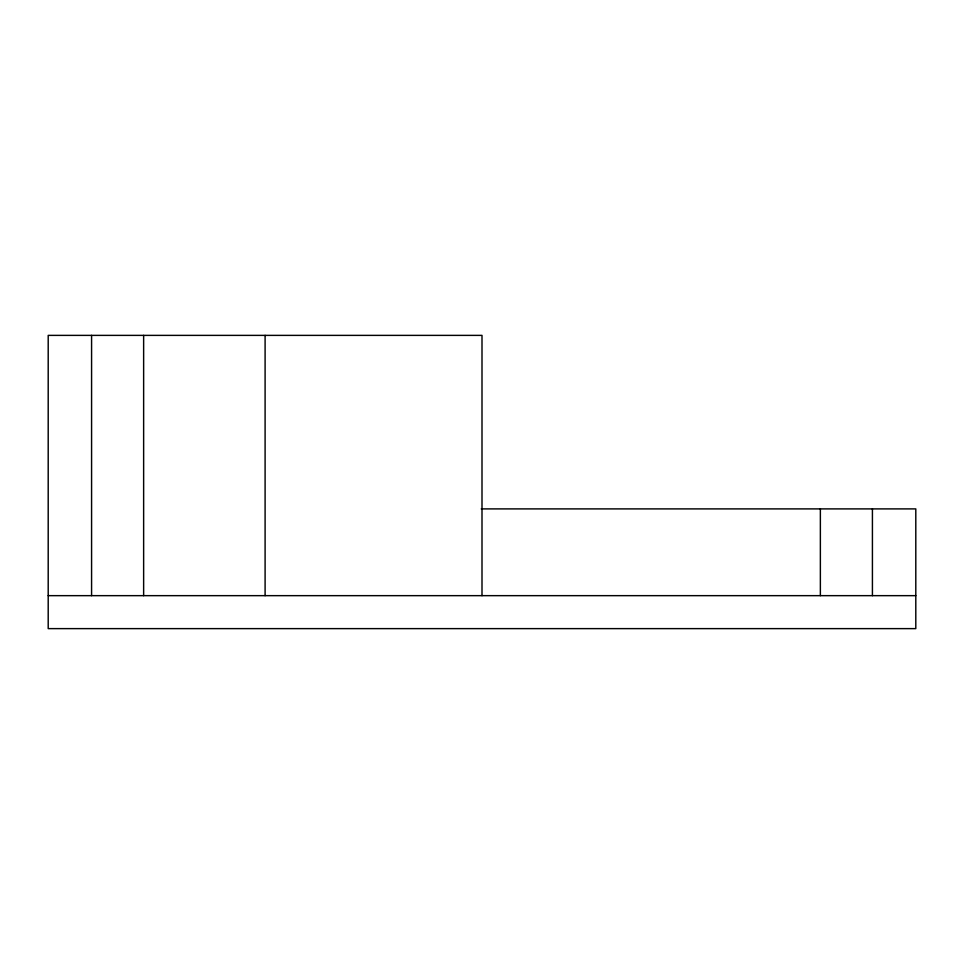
<?xml version="1.0" encoding="UTF-8"?>
<svg xmlns="http://www.w3.org/2000/svg" width="964" height="964" viewBox="0 0 964 964"><rect width="100%" height="100%" fill="white"/><g stroke="black" fill="none" stroke-linecap="round" stroke-linejoin="round"><path stroke-width="1.45" d="M481.253 508.896L915.8 508.896L915.8 628.624L48.2 628.624L48.2 335.376L482 335.376L482 595.656M48.2 595.656L915.8 595.656M872.42 508.896L872.42 595.656M820.364 508.896L820.364 595.656M265.1 335.376L265.1 595.656M143.636 335.376L143.636 595.656M91.58 335.376L91.58 595.656"/></g></svg>
